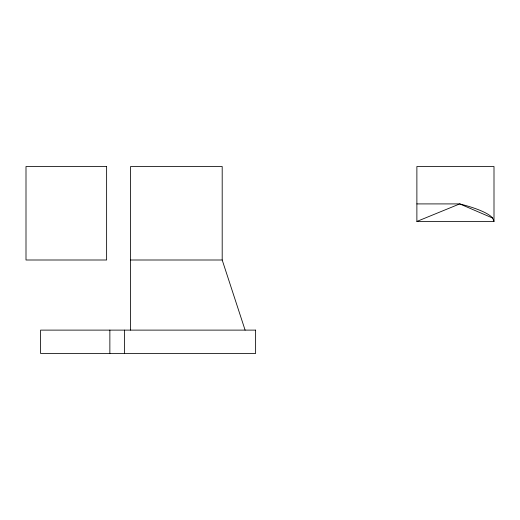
<?xml version="1.0" encoding="UTF-8"?>
<svg xmlns="http://www.w3.org/2000/svg" width="520" height="520" viewBox="0 0 520 520"><rect width="100%" height="100%" fill="white"/><g stroke="black" fill="none" stroke-linecap="round" stroke-linejoin="round"><path stroke-width="0.78" d="M416.878 221.436L459.726 203.911A79.332 16.399 6.5 0 1 492.668 218.069L494 221.436L416.878 221.436L416.878 166.517L494 166.517L494 221.436M416.878 203.911L459.726 203.911L492.668 218.069M130.585 260L222.196 260L245.102 330.115M222.196 260L222.196 166.517L130.585 166.517L130.585 330.115M124.449 330.115L124.449 353.483M109.863 330.115L109.863 353.483M106.626 166.517L26 166.517L26 260L106.626 260L106.626 166.517M255.619 330.115L40.605 330.115L40.605 353.483L255.619 353.483L255.619 330.115"/></g></svg>
